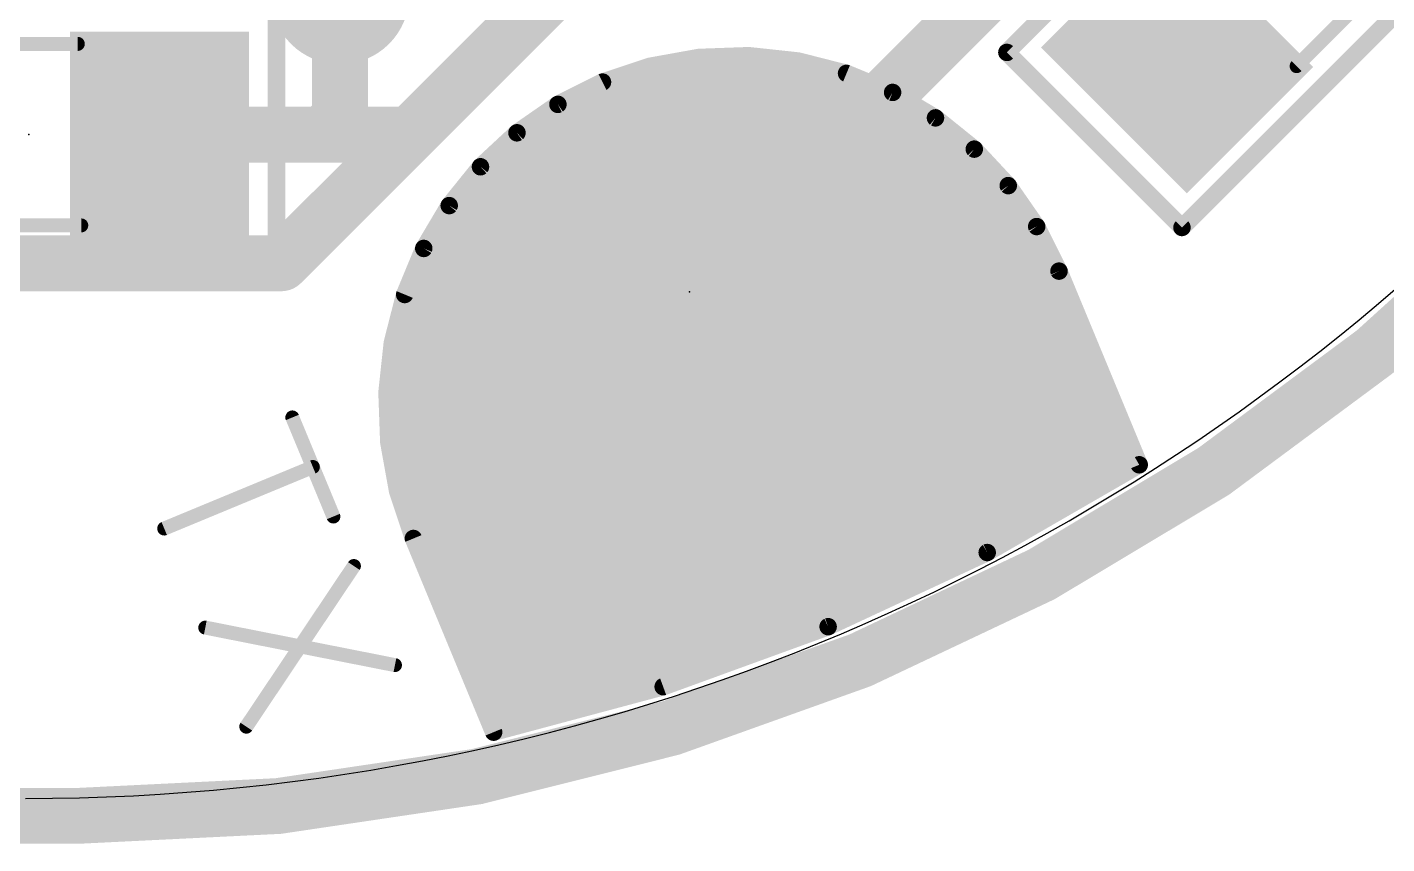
# Model space of a CAD drawing. Extents: x -15.4 to 15.4, y -15.6 to 15.4.
# Drawn here: x 0.01 to 9.9, y -15.57 to -9.63 of the extents above; entities that cross this region are included whole.
import ezdxf

# ---------------------------------------------------------------- set-up
doc = ezdxf.new("R2010")
doc.units = 0
for name, color, linetype in [('1', 12, 'CONTINUOUS'), ('16', 132, 'CONTINUOUS'), ('17', 110, 'CONTINUOUS'), ('18', 110, 'CONTINUOUS'), ('20', 53, 'CONTINUOUS'), ('21', 40, 'CONTINUOUS'), ('23', 53, 'CONTINUOUS'), ('51', 253, 'CONTINUOUS')]:
    doc.layers.add(name, color=color, linetype=linetype)

# ---------------------------------------------------------------- blocks, each defined once
blk = doc.blocks.new('RECT')
blk.add_solid([(-0.5, -0.5), (0.5, -0.5), (-0.5, 0.5), (0.5, 0.5)])
blk = doc.blocks.new('ROUNDP')
at = {"const_width": 0.5}
blk.add_lwpolyline([(0, -0.25, 1), (0, 0.25, 1), (0, -0.25)], format="xyb", dxfattribs=at)
blk = doc.blocks.new('ROUNDV')
at = {"const_width": 0.5}
blk.add_lwpolyline([(0, -0.25, 1), (0, 0.25, 1), (0, -0.25)], format="xyb", dxfattribs=at)

msp = doc.modelspace()

# ---------------------------------------------------------------- linework, layer by layer
at = {"layer": '1'}
for points, const_width in [([(4.064, -9.144), (2.794, -10.414)], 0.4064), ([(8.3712, -9.8514), (7.6639, -9.144)], 0.4064), ([(2.286, -9.398), (2.286, -10.287)], 0.4064), ([(5.2569, -9.8399), (4.8947, -9.8529)], 0.127), ([(5.6172, -9.8787), (5.2569, -9.8399)], 0.127), ([(4.538, -9.9172), (4.1942, -10.0317)], 0.127), ([(4.8947, -9.8529), (4.538, -9.9172)], 0.127), ([(4.6003, -9.906), (5.7242, -9.906)], 0.127), ([(5.9683, -9.9683), (5.6172, -9.8787)], 0.127), ([(4.1942, -10.0317), (3.8701, -10.1939)], 0.127), ([(4.1915, -10.033), (6.1245, -10.033)], 0.127), ([(6.3032, -10.107), (5.9683, -9.9683)], 0.127), ([(6.6148, -10.2919), (6.3032, -10.107)], 0.127), ([(2.286, -10.287), (2.159, -10.414)], 0.4064), ([(3.8701, -10.1939), (3.5724, -10.4006)], 0.127), ([(3.9378, -10.16), (6.3925, -10.16)], 0.127), ([(2.159, -10.414), (0.974, -10.414)], 0.4064), ([(2.794, -10.414), (2.159, -10.414)], 0.4064), ([(3.736, -10.287), (6.6065, -10.287)], 0.127), ([(6.897, -10.5193), (6.6148, -10.2919)], 0.127), ([(3.5724, -10.4006), (3.3072, -10.6475)], 0.127), ([(3.558, -10.414), (6.7663, -10.414)], 0.127), ([(7.144, -10.7846), (6.897, -10.5193)], 0.127), ([(3.4216, -10.541), (6.9172, -10.541)], 0.127), ([(3.3072, -10.6475), (3.0798, -10.9297)], 0.127), ([(3.2907, -10.668), (7.0354, -10.668)], 0.127), ([(3.1884, -10.795), (7.1512, -10.795)], 0.127), ([(7.3506, -11.0822), (7.144, -10.7846)], 0.127), ([(3.0798, -10.9297), (2.8949, -11.2414)], 0.127), ([(3.086, -10.922), (7.2394, -10.922)], 0.127), ([(3.009, -11.049), (7.3276, -11.049)], 0.127), ([(7.5129, -11.4063), (7.3506, -11.0822)], 0.127), ([(2.9337, -11.176), (7.3976, -11.176)], 0.127), ([(2.8949, -11.2414), (2.7562, -11.5762)], 0.127), ([(2.8694, -11.303), (7.4611, -11.303)], 0.127), ([(8.0961, -12.8143), (7.5129, -11.4063)], 0.127), ([(2.8167, -11.43), (7.5227, -11.43)], 0.127), ([(2.7562, -11.5762), (2.6666, -11.9273)], 0.127), ([(2.7641, -11.557), (7.5753, -11.557)], 0.127), ([(2.7287, -11.684), (7.6279, -11.684)], 0.127), ([(2.6963, -11.811), (7.6805, -11.811)], 0.127), ([(2.6666, -11.9273), (2.6278, -12.2877)], 0.127), ([(2.6654, -11.938), (7.7331, -11.938)], 0.127), ([(2.6518, -12.065), (7.7857, -12.065)], 0.127), ([(2.6381, -12.192), (7.8383, -12.192)], 0.127), ([(2.6278, -12.2877), (2.6408, -12.6498)], 0.127), ([(2.6289, -12.319), (7.8909, -12.319)], 0.127), ([(2.6335, -12.446), (7.9435, -12.446)], 0.127), ([(2.638, -12.573), (7.9961, -12.573)], 0.127), ([(2.6408, -12.6498), (2.7051, -13.0065)], 0.127), ([(2.6498, -12.7), (8.0487, -12.7)], 0.127), ([(2.6727, -12.827), (8.0741, -12.827)], 0.127), ([(6.991, -13.4523), (8.0961, -12.8143)], 0.127), ([(2.6956, -12.954), (7.8541, -12.954)], 0.127), ([(2.7051, -13.0065), (2.8196, -13.3503)], 0.127), ([(2.7299, -13.081), (7.6341, -13.081)], 0.127), ([(2.7722, -13.208), (7.4142, -13.208)], 0.127), ([(2.8144, -13.335), (7.1942, -13.335)], 0.127), ([(2.8196, -13.3503), (3.4028, -14.7583)], 0.127), ([(2.8658, -13.462), (6.9702, -13.462)], 0.127), ([(5.8345, -13.9916), (6.991, -13.4523)], 0.127), ([(2.9184, -13.589), (6.6979, -13.589)], 0.127), ([(2.971, -13.716), (6.4255, -13.716)], 0.127), ([(3.0236, -13.843), (6.1532, -13.843)], 0.127), ([(3.0762, -13.97), (5.8808, -13.97)], 0.127), ([(4.6353, -14.4281), (5.8345, -13.9916)], 0.127), ([(3.1288, -14.097), (5.5449, -14.097)], 0.127), ([(3.1814, -14.224), (5.196, -14.224)], 0.127), ([(3.234, -14.351), (4.8471, -14.351)], 0.127), ([(3.2866, -14.478), (4.449, -14.478)], 0.127), ([(3.4028, -14.7583), (4.6353, -14.4281)], 0.127), ([(3.3392, -14.605), (3.975, -14.605)], 0.127), ([(3.3919, -14.732), (3.501, -14.732)], 0.127)]:
    msp.add_lwpolyline(points, dxfattribs=dict(at, const_width=const_width))
for points, const_width in [([(8.2994, -9.9232, 1), (8.4431, -9.7795)], 0.2032), ([(5.2603, -9.8084, 1), (5.2535, -9.8715)], 0.0635), ([(5.258, -9.8717, 1), (5.2557, -9.8082)], 0.0635), ([(4.5324, -9.886, 1), (4.5437, -9.9485)], 0.0635), ([(4.5481, -9.9474, 1), (4.528, -9.8871)], 0.0635), ([(4.6003, -9.8742, 1), (4.6003, -9.9378)], 0.0635), ([(4.8936, -9.8211, 1), (4.8958, -9.8846)], 0.0635), ([(4.9003, -9.8841, 1), (4.8891, -9.8216)], 0.0635), ([(5.625, -9.8479, 1), (5.6093, -9.9094)], 0.0635), ([(5.6138, -9.9103, 1), (5.6206, -9.8471)], 0.0635), ([(5.7242, -9.9378, 1), (5.7242, -9.8742)], 0.0635), ([(4.1915, -10.0013, 1), (4.1915, -10.0648)], 0.0635), ([(4.1842, -10.0015, 1), (4.2042, -10.0618)], 0.0635), ([(4.2084, -10.0601, 1), (4.18, -10.0033)], 0.0635), ([(5.9805, -9.939, 1), (5.9562, -9.9976)], 0.0635), ([(5.9605, -9.9991, 1), (5.9762, -9.9375)], 0.0635), ([(6.1245, -10.0648, 1), (6.1245, -10.0013)], 0.0635), ([(6.3194, -10.0797, 1), (6.287, -10.1343)], 0.0635), ([(6.291, -10.1363, 1), (6.3153, -10.0777)], 0.0635), ([(2.3578, -10.3588, 1), (2.2142, -10.2152)], 0.2032), ([(3.8559, -10.1655, 1), (3.8843, -10.2223)], 0.0635), ([(3.8882, -10.22, 1), (3.852, -10.1678)], 0.0635), ([(3.9378, -10.1282, 1), (3.9378, -10.1918)], 0.0635), ([(6.3925, -10.1918, 1), (6.3925, -10.1282)], 0.0635), ([(0.974, -10.3124, 1), (0.974, -10.5156)], 0.2032), ([(2.159, -10.3124, 1), (2.159, -10.5156)], 0.2032), ([(2.0872, -10.3422, 1), (2.2308, -10.4858)], 0.2032), ([(2.159, -10.5156, 1), (2.159, -10.3124)], 0.2032), ([(2.1844, -10.287, 1), (2.3876, -10.287)], 0.2032), ([(2.7222, -10.3422, 1), (2.8658, -10.4858)], 0.2032), ([(2.794, -10.5156, 1), (2.794, -10.3124)], 0.2032), ([(3.736, -10.2553, 1), (3.736, -10.3188)], 0.0635), ([(6.6347, -10.2672, 1), (6.5949, -10.3166)], 0.0635), ([(6.5986, -10.3192, 1), (6.631, -10.2646)], 0.0635), ([(6.6065, -10.3188, 1), (6.6065, -10.2553)], 0.0635), ([(3.558, -10.3822, 1), (3.558, -10.4458)], 0.0635), ([(3.5543, -10.3745, 1), (3.5905, -10.4267)], 0.0635), ([(3.5941, -10.4238, 1), (3.5508, -10.3773)], 0.0635), ([(6.7663, -10.4458, 1), (6.7663, -10.3822)], 0.0635), ([(6.9202, -10.4977, 1), (6.8738, -10.541)], 0.0635), ([(6.8771, -10.544, 1), (6.9169, -10.4946)], 0.0635), ([(3.4216, -10.5092, 1), (3.4216, -10.5728)], 0.0635), ([(6.9172, -10.5728, 1), (6.9172, -10.5092)], 0.0635), ([(3.2907, -10.6363, 1), (3.2907, -10.6998)], 0.0635), ([(3.2856, -10.6243, 1), (3.3288, -10.6708)], 0.0635), ([(3.3319, -10.6674, 1), (3.2825, -10.6276)], 0.0635), ([(7.0354, -10.6998, 1), (7.0354, -10.6363)], 0.0635), ([(3.1884, -10.7632, 1), (3.1884, -10.8268)], 0.0635), ([(7.17, -10.7664, 1), (7.1179, -10.8027)], 0.0635), ([(7.1207, -10.8062, 1), (7.1672, -10.7629)], 0.0635), ([(7.1512, -10.8268, 1), (7.1512, -10.7632)], 0.0635), ([(3.1071, -10.9459, 1), (3.0525, -10.9135)], 0.0635), ([(3.086, -10.8902, 1), (3.086, -10.9538)], 0.0635), ([(7.2394, -10.9538, 1), (7.2394, -10.8902)], 0.0635), ([(3.0551, -10.9098, 1), (3.1045, -10.9496)], 0.0635), ([(3.009, -11.0173, 1), (3.009, -11.0808)], 0.0635), ([(7.379, -11.068, 1), (7.3222, -11.0965)], 0.0635), ([(7.3246, -11.1004, 1), (7.3767, -11.0641)], 0.0635), ([(7.3276, -11.0808, 1), (7.3276, -11.0173)], 0.0635), ([(2.9337, -11.1442, 1), (2.9337, -11.2078)], 0.0635), ([(7.3976, -11.2078, 1), (7.3976, -11.1442)], 0.0635), ([(2.8694, -11.2713, 1), (2.8694, -11.3348)], 0.0635), ([(2.8676, -11.2252, 1), (2.9222, -11.2576)], 0.0635), ([(2.9242, -11.2535, 1), (2.8655, -11.2292)], 0.0635), ([(7.4611, -11.3348, 1), (7.4611, -11.2713)], 0.0635), ([(7.5422, -11.3942, 1), (7.4835, -11.4185)], 0.0635), ([(7.4845, -11.4205, 1), (7.5413, -11.3921)], 0.0635), ([(2.8167, -11.3982, 1), (2.8167, -11.4618)], 0.0635), ([(7.5227, -11.4618, 1), (7.5227, -11.3982)], 0.0635), ([(2.7269, -11.564, 1), (2.7855, -11.5883)], 0.0635), ([(2.7869, -11.584, 1), (2.7254, -11.5683)], 0.0635), ([(2.7641, -11.5252, 1), (2.7641, -11.5888)], 0.0635), ([(7.5753, -11.5888, 1), (7.5753, -11.5252)], 0.0635), ([(2.7287, -11.6523, 1), (2.7287, -11.7158)], 0.0635), ([(7.6279, -11.7158, 1), (7.6279, -11.6523)], 0.0635), ([(2.6963, -11.7792, 1), (2.6963, -11.8428)], 0.0635), ([(7.6805, -11.8428, 1), (7.6805, -11.7792)], 0.0635), ([(2.6654, -11.9063, 1), (2.6654, -11.9698)], 0.0635), ([(2.6358, -11.9195, 1), (2.6973, -11.9352)], 0.0635), ([(2.6981, -11.9307, 1), (2.635, -11.9239)], 0.0635), ([(7.7331, -11.9698, 1), (7.7331, -11.9063)], 0.0635), ([(2.6518, -12.0333, 1), (2.6518, -12.0968)], 0.0635), ([(7.7857, -12.0968, 1), (7.7857, -12.0333)], 0.0635), ([(2.6381, -12.1602, 1), (2.6381, -12.2238)], 0.0635), ([(7.8383, -12.2238, 1), (7.8383, -12.1602)], 0.0635), ([(2.6596, -12.2865, 1), (2.5961, -12.2888)], 0.0635), ([(2.5963, -12.2843, 1), (2.6594, -12.2911)], 0.0635), ([(2.6289, -12.2873, 1), (2.6289, -12.3508)], 0.0635), ([(7.8909, -12.3508, 1), (7.8909, -12.2873)], 0.0635), ([(2.6335, -12.4142, 1), (2.6335, -12.4778)], 0.0635), ([(7.9435, -12.4778, 1), (7.9435, -12.4142)], 0.0635), ([(2.638, -12.5412, 1), (2.638, -12.6048)], 0.0635), ([(7.9961, -12.6048, 1), (7.9961, -12.5412)], 0.0635), ([(2.672, -12.6442, 1), (2.6095, -12.6555)], 0.0635), ([(2.609, -12.651, 1), (2.6725, -12.6487)], 0.0635), ([(2.6498, -12.6683, 1), (2.6498, -12.7318)], 0.0635), ([(8.0487, -12.7318, 1), (8.0487, -12.6683)], 0.0635), ([(2.6727, -12.7952, 1), (2.6727, -12.8588)], 0.0635), ([(8.0667, -12.8265, 1), (8.1254, -12.8022)], 0.0635), ([(8.0741, -12.8588, 1), (8.0741, -12.7952)], 0.0635), ([(8.1119, -12.8418, 1), (8.0802, -12.7868)], 0.0635), ([(2.6956, -12.9223, 1), (2.6956, -12.9858)], 0.0635), ([(2.7352, -12.9965, 1), (2.675, -13.0165)], 0.0635), ([(7.8541, -12.9858, 1), (7.8541, -12.9223)], 0.0635), ([(2.6739, -13.0121, 1), (2.7363, -13.0009)], 0.0635), ([(2.7299, -13.0493, 1), (2.7299, -13.1128)], 0.0635), ([(7.6341, -13.1128, 1), (7.6341, -13.0493)], 0.0635), ([(2.7722, -13.1762, 1), (2.7722, -13.2398)], 0.0635), ([(7.4142, -13.2398, 1), (7.4142, -13.1762)], 0.0635), ([(2.8144, -13.3033, 1), (2.8144, -13.3668)], 0.0635), ([(2.8489, -13.3382, 1), (2.7902, -13.3625)], 0.0635), ([(2.7894, -13.3604, 1), (2.8497, -13.3403)], 0.0635), ([(7.1942, -13.3668, 1), (7.1942, -13.3033)], 0.0635), ([(2.8658, -13.4303, 1), (2.8658, -13.4938)], 0.0635), ([(6.9751, -13.4248, 1), (7.0068, -13.4798)], 0.0635), ([(6.9702, -13.4938, 1), (6.9702, -13.4303)], 0.0635), ([(7.0044, -13.4811, 1), (6.9775, -13.4236)], 0.0635), ([(2.9184, -13.5572, 1), (2.9184, -13.6208)], 0.0635), ([(6.6979, -13.6208, 1), (6.6979, -13.5572)], 0.0635), ([(2.971, -13.6843, 1), (2.971, -13.7478)], 0.0635), ([(6.4255, -13.7478, 1), (6.4255, -13.6843)], 0.0635), ([(3.0236, -13.8112, 1), (3.0236, -13.8748)], 0.0635), ([(6.1532, -13.8748, 1), (6.1532, -13.8112)], 0.0635), ([(3.0762, -13.9383, 1), (3.0762, -14.0018)], 0.0635), ([(5.821, -13.9628, 1), (5.8479, -14.0204)], 0.0635), ([(5.8453, -14.0215, 1), (5.8236, -13.9618)], 0.0635), ([(5.8808, -14.0018, 1), (5.8808, -13.9383)], 0.0635), ([(3.1288, -14.0653, 1), (3.1288, -14.1288)], 0.0635), ([(5.5449, -14.1288, 1), (5.5449, -14.0653)], 0.0635), ([(3.1814, -14.1922, 1), (3.1814, -14.2558)], 0.0635), ([(5.196, -14.2558, 1), (5.196, -14.1922)], 0.0635), ([(3.234, -14.3193, 1), (3.234, -14.3828)], 0.0635), ([(4.8471, -14.3828, 1), (4.8471, -14.3193)], 0.0635), ([(3.2866, -14.4463, 1), (3.2866, -14.5098)], 0.0635), ([(4.449, -14.5098, 1), (4.449, -14.4463)], 0.0635), ([(4.6245, -14.3982, 1), (4.6462, -14.4579)], 0.0635), ([(4.6436, -14.4587, 1), (4.6271, -14.3974)], 0.0635), ([(3.3392, -14.5732, 1), (3.3392, -14.6368)], 0.0635), ([(3.975, -14.6368, 1), (3.975, -14.5732)], 0.0635), ([(3.3919, -14.7003, 1), (3.3919, -14.7638)], 0.0635), ([(3.3945, -14.7277, 1), (3.411, -14.789)], 0.0635), ([(3.3734, -14.7705, 1), (3.4321, -14.7462)], 0.0635), ([(3.501, -14.7638, 1), (3.501, -14.7003)], 0.0635)]:
    msp.add_lwpolyline(points, format="xyb", dxfattribs=dict(at, const_width=const_width))
at = {"layer": '16'}
for points, const_width in [([(0.381, -15.367, 0.4142), (15.24, -0.508)], 0.4064), ([(5.2603, -9.8084, 1), (5.2535, -9.8715)], 0.0635), ([(5.258, -9.8717, 1), (5.2557, -9.8082)], 0.0635), ([(4.5324, -9.886, 1), (4.5437, -9.9485)], 0.0635), ([(4.5481, -9.9474, 1), (4.528, -9.8871)], 0.0635), ([(4.6003, -9.8742, 1), (4.6003, -9.9378)], 0.0635), ([(4.8936, -9.8211, 1), (4.8958, -9.8846)], 0.0635), ([(4.9003, -9.8841, 1), (4.8891, -9.8216)], 0.0635), ([(5.625, -9.8479, 1), (5.6093, -9.9094)], 0.0635), ([(5.6138, -9.9103, 1), (5.6206, -9.8471)], 0.0635), ([(5.7242, -9.9378, 1), (5.7242, -9.8742)], 0.0635), ([(4.1915, -10.0013, 1), (4.1915, -10.0648)], 0.0635), ([(4.1842, -10.0015, 1), (4.2042, -10.0618)], 0.0635), ([(4.2084, -10.0601, 1), (4.18, -10.0033)], 0.0635), ([(5.9805, -9.939, 1), (5.9562, -9.9976)], 0.0635), ([(5.9605, -9.9991, 1), (5.9762, -9.9375)], 0.0635), ([(6.1245, -10.0648, 1), (6.1245, -10.0013)], 0.0635), ([(6.3194, -10.0797, 1), (6.287, -10.1343)], 0.0635), ([(6.291, -10.1363, 1), (6.3153, -10.0777)], 0.0635), ([(3.8559, -10.1655, 1), (3.8843, -10.2223)], 0.0635), ([(3.8882, -10.22, 1), (3.852, -10.1678)], 0.0635), ([(3.9378, -10.1282, 1), (3.9378, -10.1918)], 0.0635), ([(6.3925, -10.1918, 1), (6.3925, -10.1282)], 0.0635), ([(3.736, -10.2553, 1), (3.736, -10.3188)], 0.0635), ([(6.6347, -10.2672, 1), (6.5949, -10.3166)], 0.0635), ([(6.5986, -10.3192, 1), (6.631, -10.2646)], 0.0635), ([(6.6065, -10.3188, 1), (6.6065, -10.2553)], 0.0635), ([(3.558, -10.3822, 1), (3.558, -10.4458)], 0.0635), ([(3.5543, -10.3745, 1), (3.5905, -10.4267)], 0.0635), ([(3.5941, -10.4238, 1), (3.5508, -10.3773)], 0.0635), ([(6.7663, -10.4458, 1), (6.7663, -10.3822)], 0.0635), ([(6.9202, -10.4977, 1), (6.8738, -10.541)], 0.0635), ([(6.8771, -10.544, 1), (6.9169, -10.4946)], 0.0635), ([(3.4216, -10.5092, 1), (3.4216, -10.5728)], 0.0635), ([(6.9172, -10.5728, 1), (6.9172, -10.5092)], 0.0635), ([(3.2907, -10.6363, 1), (3.2907, -10.6998)], 0.0635), ([(3.2856, -10.6243, 1), (3.3288, -10.6708)], 0.0635), ([(3.3319, -10.6674, 1), (3.2825, -10.6276)], 0.0635), ([(7.0354, -10.6998, 1), (7.0354, -10.6363)], 0.0635), ([(3.1884, -10.7632, 1), (3.1884, -10.8268)], 0.0635), ([(7.17, -10.7664, 1), (7.1179, -10.8027)], 0.0635), ([(7.1207, -10.8062, 1), (7.1672, -10.7629)], 0.0635), ([(7.1512, -10.8268, 1), (7.1512, -10.7632)], 0.0635), ([(3.1071, -10.9459, 1), (3.0525, -10.9135)], 0.0635), ([(3.086, -10.8902, 1), (3.086, -10.9538)], 0.0635), ([(7.2394, -10.9538, 1), (7.2394, -10.8902)], 0.0635), ([(3.0551, -10.9098, 1), (3.1045, -10.9496)], 0.0635), ([(3.009, -11.0173, 1), (3.009, -11.0808)], 0.0635), ([(7.379, -11.068, 1), (7.3222, -11.0965)], 0.0635), ([(7.3246, -11.1004, 1), (7.3767, -11.0641)], 0.0635), ([(7.3276, -11.0808, 1), (7.3276, -11.0173)], 0.0635), ([(1.8587, -11.4509, 1), (1.8587, -11.2477)], 0.2032), ([(2.9337, -11.1442, 1), (2.9337, -11.2078)], 0.0635), ([(7.3976, -11.2078, 1), (7.3976, -11.1442)], 0.0635), ([(1.7869, -11.2774, 1), (1.9306, -11.4211)], 0.2032), ([(2.8694, -11.2713, 1), (2.8694, -11.3348)], 0.0635), ([(2.8676, -11.2252, 1), (2.9222, -11.2576)], 0.0635), ([(2.9242, -11.2535, 1), (2.8655, -11.2292)], 0.0635), ([(7.4611, -11.3348, 1), (7.4611, -11.2713)], 0.0635), ([(7.5422, -11.3942, 1), (7.4835, -11.4185)], 0.0635), ([(7.4845, -11.4205, 1), (7.5413, -11.3921)], 0.0635), ([(2.8167, -11.3982, 1), (2.8167, -11.4618)], 0.0635), ([(4.7542, -11.4852, 1), (4.8978, -11.6288)], 0.2032), ([(7.5227, -11.4618, 1), (7.5227, -11.3982)], 0.0635), ([(2.7269, -11.564, 1), (2.7855, -11.5883)], 0.0635), ([(2.7869, -11.584, 1), (2.7254, -11.5683)], 0.0635), ([(2.7641, -11.5252, 1), (2.7641, -11.5888)], 0.0635), ([(7.5753, -11.5888, 1), (7.5753, -11.5252)], 0.0635), ([(2.7287, -11.6523, 1), (2.7287, -11.7158)], 0.0635), ([(7.6279, -11.7158, 1), (7.6279, -11.6523)], 0.0635), ([(2.6963, -11.7792, 1), (2.6963, -11.8428)], 0.0635), ([(7.6805, -11.8428, 1), (7.6805, -11.7792)], 0.0635), ([(2.6654, -11.9063, 1), (2.6654, -11.9698)], 0.0635), ([(2.6358, -11.9195, 1), (2.6973, -11.9352)], 0.0635), ([(2.6981, -11.9307, 1), (2.635, -11.9239)], 0.0635), ([(7.7331, -11.9698, 1), (7.7331, -11.9063)], 0.0635), ([(2.6518, -12.0333, 1), (2.6518, -12.0968)], 0.0635), ([(7.7857, -12.0968, 1), (7.7857, -12.0333)], 0.0635), ([(2.6381, -12.1602, 1), (2.6381, -12.2238)], 0.0635), ([(7.8383, -12.2238, 1), (7.8383, -12.1602)], 0.0635), ([(2.6596, -12.2865, 1), (2.5961, -12.2888)], 0.0635), ([(2.5963, -12.2843, 1), (2.6594, -12.2911)], 0.0635), ([(2.6289, -12.2873, 1), (2.6289, -12.3508)], 0.0635), ([(7.8909, -12.3508, 1), (7.8909, -12.2873)], 0.0635), ([(2.6335, -12.4142, 1), (2.6335, -12.4778)], 0.0635), ([(7.9435, -12.4778, 1), (7.9435, -12.4142)], 0.0635), ([(2.638, -12.5412, 1), (2.638, -12.6048)], 0.0635), ([(7.9961, -12.6048, 1), (7.9961, -12.5412)], 0.0635), ([(2.672, -12.6442, 1), (2.6095, -12.6555)], 0.0635), ([(2.609, -12.651, 1), (2.6725, -12.6487)], 0.0635), ([(2.6498, -12.6683, 1), (2.6498, -12.7318)], 0.0635), ([(8.0487, -12.7318, 1), (8.0487, -12.6683)], 0.0635), ([(2.6727, -12.7952, 1), (2.6727, -12.8588)], 0.0635), ([(8.0667, -12.8265, 1), (8.1254, -12.8022)], 0.0635), ([(8.0741, -12.8588, 1), (8.0741, -12.7952)], 0.0635), ([(8.1119, -12.8418, 1), (8.0802, -12.7868)], 0.0635), ([(2.6956, -12.9223, 1), (2.6956, -12.9858)], 0.0635), ([(2.7352, -12.9965, 1), (2.675, -13.0165)], 0.0635), ([(7.8541, -12.9858, 1), (7.8541, -12.9223)], 0.0635), ([(2.6739, -13.0121, 1), (2.7363, -13.0009)], 0.0635), ([(2.7299, -13.0493, 1), (2.7299, -13.1128)], 0.0635), ([(7.6341, -13.1128, 1), (7.6341, -13.0493)], 0.0635), ([(2.7722, -13.1762, 1), (2.7722, -13.2398)], 0.0635), ([(7.4142, -13.2398, 1), (7.4142, -13.1762)], 0.0635), ([(2.8144, -13.3033, 1), (2.8144, -13.3668)], 0.0635), ([(2.8489, -13.3382, 1), (2.7902, -13.3625)], 0.0635), ([(2.7894, -13.3604, 1), (2.8497, -13.3403)], 0.0635), ([(7.1942, -13.3668, 1), (7.1942, -13.3033)], 0.0635), ([(2.8658, -13.4303, 1), (2.8658, -13.4938)], 0.0635), ([(6.9751, -13.4248, 1), (7.0068, -13.4798)], 0.0635), ([(6.9702, -13.4938, 1), (6.9702, -13.4303)], 0.0635), ([(7.0044, -13.4811, 1), (6.9775, -13.4236)], 0.0635), ([(2.9184, -13.5572, 1), (2.9184, -13.6208)], 0.0635), ([(6.6979, -13.6208, 1), (6.6979, -13.5572)], 0.0635), ([(2.971, -13.6843, 1), (2.971, -13.7478)], 0.0635), ([(6.4255, -13.7478, 1), (6.4255, -13.6843)], 0.0635), ([(3.0236, -13.8112, 1), (3.0236, -13.8748)], 0.0635), ([(6.1532, -13.8748, 1), (6.1532, -13.8112)], 0.0635), ([(3.0762, -13.9383, 1), (3.0762, -14.0018)], 0.0635), ([(5.821, -13.9628, 1), (5.8479, -14.0204)], 0.0635), ([(5.8453, -14.0215, 1), (5.8236, -13.9618)], 0.0635), ([(5.8808, -14.0018, 1), (5.8808, -13.9383)], 0.0635), ([(3.1288, -14.0653, 1), (3.1288, -14.1288)], 0.0635), ([(5.5449, -14.1288, 1), (5.5449, -14.0653)], 0.0635), ([(3.1814, -14.1922, 1), (3.1814, -14.2558)], 0.0635), ([(5.196, -14.2558, 1), (5.196, -14.1922)], 0.0635), ([(3.234, -14.3193, 1), (3.234, -14.3828)], 0.0635), ([(4.8471, -14.3828, 1), (4.8471, -14.3193)], 0.0635), ([(3.2866, -14.4463, 1), (3.2866, -14.5098)], 0.0635), ([(4.449, -14.5098, 1), (4.449, -14.4463)], 0.0635), ([(4.6245, -14.3982, 1), (4.6462, -14.4579)], 0.0635), ([(4.6436, -14.4587, 1), (4.6271, -14.3974)], 0.0635), ([(3.3392, -14.5732, 1), (3.3392, -14.6368)], 0.0635), ([(3.975, -14.6368, 1), (3.975, -14.5732)], 0.0635), ([(3.3919, -14.7003, 1), (3.3919, -14.7638)], 0.0635), ([(3.3945, -14.7277, 1), (3.411, -14.789)], 0.0635), ([(3.3734, -14.7705, 1), (3.4321, -14.7462)], 0.0635), ([(3.501, -14.7638, 1), (3.501, -14.7003)], 0.0635), ([(0.381, -15.2654, 1), (0.381, -15.4686)], 0.2032), ([(0.381, -15.4686, 1), (0.381, -15.2654)], 0.2032)]:
    msp.add_lwpolyline(points, format="xyb", dxfattribs=dict(at, const_width=const_width))
for points, const_width in [([(1.8587, -11.3493), (6.858, -6.35)], 0.4064), ([(8.128, -8.255), (4.826, -11.557)], 0.4064), ([(5.2569, -9.8399), (4.8947, -9.8529)], 0.127), ([(5.6172, -9.8787), (5.2569, -9.8399)], 0.127), ([(4.538, -9.9172), (4.1942, -10.0317)], 0.127), ([(4.8947, -9.8529), (4.538, -9.9172)], 0.127), ([(4.6003, -9.906), (5.7242, -9.906)], 0.127), ([(5.9683, -9.9683), (5.6172, -9.8787)], 0.127), ([(4.1942, -10.0317), (3.8701, -10.1939)], 0.127), ([(4.1915, -10.033), (6.1245, -10.033)], 0.127), ([(6.3032, -10.107), (5.9683, -9.9683)], 0.127), ([(6.6148, -10.2919), (6.3032, -10.107)], 0.127), ([(3.8701, -10.1939), (3.5724, -10.4006)], 0.127), ([(3.9378, -10.16), (6.3925, -10.16)], 0.127), ([(3.736, -10.287), (6.6065, -10.287)], 0.127), ([(6.897, -10.5193), (6.6148, -10.2919)], 0.127), ([(3.5724, -10.4006), (3.3072, -10.6475)], 0.127), ([(3.558, -10.414), (6.7663, -10.414)], 0.127), ([(7.144, -10.7846), (6.897, -10.5193)], 0.127), ([(3.4216, -10.541), (6.9172, -10.541)], 0.127), ([(3.3072, -10.6475), (3.0798, -10.9297)], 0.127), ([(3.2907, -10.668), (7.0354, -10.668)], 0.127), ([(3.1884, -10.795), (7.1512, -10.795)], 0.127), ([(7.3506, -11.0822), (7.144, -10.7846)], 0.127), ([(3.0798, -10.9297), (2.8949, -11.2414)], 0.127), ([(3.086, -10.922), (7.2394, -10.922)], 0.127), ([(3.009, -11.049), (7.3276, -11.049)], 0.127), ([(7.5129, -11.4063), (7.3506, -11.0822)], 0.127), ([(1.8587, -11.3493), (-4.826, -11.3493)], 0.4064), ([(2.9337, -11.176), (7.3976, -11.176)], 0.127), ([(2.8949, -11.2414), (2.7562, -11.5762)], 0.127), ([(2.8694, -11.303), (7.4611, -11.303)], 0.127), ([(8.0961, -12.8143), (7.5129, -11.4063)], 0.127), ([(2.8167, -11.43), (7.5227, -11.43)], 0.127), ([(2.7562, -11.5762), (2.6666, -11.9273)], 0.127), ([(2.7641, -11.557), (7.5753, -11.557)], 0.127), ([(2.7287, -11.684), (7.6279, -11.684)], 0.127), ([(2.6963, -11.811), (7.6805, -11.811)], 0.127), ([(2.6666, -11.9273), (2.6278, -12.2877)], 0.127), ([(2.6654, -11.938), (7.7331, -11.938)], 0.127), ([(2.6518, -12.065), (7.7857, -12.065)], 0.127), ([(2.6381, -12.192), (7.8383, -12.192)], 0.127), ([(2.6278, -12.2877), (2.6408, -12.6498)], 0.127), ([(2.6289, -12.319), (7.8909, -12.319)], 0.127), ([(2.6335, -12.446), (7.9435, -12.446)], 0.127), ([(2.638, -12.573), (7.9961, -12.573)], 0.127), ([(2.6408, -12.6498), (2.7051, -13.0065)], 0.127), ([(2.6498, -12.7), (8.0487, -12.7)], 0.127), ([(2.6727, -12.827), (8.0741, -12.827)], 0.127), ([(6.991, -13.4523), (8.0961, -12.8143)], 0.127), ([(2.6956, -12.954), (7.8541, -12.954)], 0.127), ([(2.7051, -13.0065), (2.8196, -13.3503)], 0.127), ([(2.7299, -13.081), (7.6341, -13.081)], 0.127), ([(2.7722, -13.208), (7.4142, -13.208)], 0.127), ([(2.8144, -13.335), (7.1942, -13.335)], 0.127), ([(2.8196, -13.3503), (3.4028, -14.7583)], 0.127), ([(2.8658, -13.462), (6.9702, -13.462)], 0.127), ([(5.8345, -13.9916), (6.991, -13.4523)], 0.127), ([(2.9184, -13.589), (6.6979, -13.589)], 0.127), ([(2.971, -13.716), (6.4255, -13.716)], 0.127), ([(3.0236, -13.843), (6.1532, -13.843)], 0.127), ([(3.0762, -13.97), (5.8808, -13.97)], 0.127), ([(4.6353, -14.4281), (5.8345, -13.9916)], 0.127), ([(3.1288, -14.097), (5.5449, -14.097)], 0.127), ([(3.1814, -14.224), (5.196, -14.224)], 0.127), ([(3.234, -14.351), (4.8471, -14.351)], 0.127), ([(3.2866, -14.478), (4.449, -14.478)], 0.127), ([(3.4028, -14.7583), (4.6353, -14.4281)], 0.127), ([(3.3392, -14.605), (3.975, -14.605)], 0.127), ([(3.3919, -14.732), (3.501, -14.732)], 0.127), ([(-0.635, -15.367), (0.381, -15.367)], 0.4064)]:
    msp.add_lwpolyline(points, dxfattribs=dict(at, const_width=const_width))
at = {"layer": '20'}
msp.add_arc((0, 0), 15.24, 270, 0, dxfattribs=at)
at = {"layer": '21'}
for points, const_width in [([(7.1338, -9.816), (9.6794, -7.2704)], 0.127), ([(10.9522, -8.5432), (8.4066, -11.0888)], 0.127), ([(1.824, -9.514), (1.824, -11.314)], 0.127), ([(8.4066, -11.0888), (7.1338, -9.816)], 0.127), ([(1.824, -11.314), (-1.776, -11.314)], 0.127), ([(1.9395, -12.4702), (2.2379, -13.1905)], 0.1016), ([(1.0083, -13.2779), (2.0887, -12.8303)], 0.1016), ([(2.387, -13.5506), (1.605, -14.7184)], 0.1016), ([(2.6854, -14.2709), (1.3067, -13.9981)], 0.1016)]:
    msp.add_lwpolyline(points, dxfattribs=dict(at, const_width=const_width))
for points, const_width in [([(7.1563, -9.7936, 1), (7.1114, -9.8385)], 0.0635), ([(7.1114, -9.7936, 1), (7.1563, -9.8385)], 0.0635), ([(8.3841, -11.0664, 1), (8.429, -11.1113)], 0.0635), ([(8.3841, -11.1113, 1), (8.429, -11.0664)], 0.0635), ([(1.824, -11.3458, 1), (1.824, -11.2822)], 0.0635), ([(1.7923, -11.314, 1), (1.8558, -11.314)], 0.0635), ([(1.963, -12.4605, 1), (1.9161, -12.4799)], 0.0508), ([(2.0984, -12.8538, 1), (2.079, -12.8069)], 0.0508), ([(0.9986, -13.2544, 1), (1.018, -13.3013)], 0.0508), ([(2.2144, -13.2002, 1), (2.2613, -13.1808)], 0.0508), ([(2.4082, -13.5647, 1), (2.3659, -13.5365)], 0.0508), ([(1.3116, -13.9732, 1), (1.3017, -14.023)], 0.0508), ([(2.6805, -14.2958, 1), (2.6903, -14.2459)], 0.0508), ([(1.5839, -14.7042, 1), (1.6261, -14.7325)], 0.0508)]:
    msp.add_lwpolyline(points, format="xyb", dxfattribs=dict(at, const_width=const_width))
at = {"layer": '23'}
for p in [(0.024, -10.414), (4.826, -11.557)]:
    msp.add_point(p, dxfattribs=at)
at = {"layer": '51', "const_width": 0.1016}
for points in [[(9.7791, -9.3769), (9.2403, -9.9157)], [(0.38, -9.754), (-0.357, -9.754)], [(0.405, -11.074), (-0.357, -11.074)]]:
    msp.add_lwpolyline(points, dxfattribs=at)
at = {"layer": '51', "const_width": 0.0508}
for points in [[(0.38, -9.7794, 1), (0.38, -9.7286)], [(9.2223, -9.8978, 1), (9.2582, -9.9337)], [(0.405, -11.0994, 1), (0.405, -11.0486)]]:
    msp.add_lwpolyline(points, format="xyb", dxfattribs=at)

# ---------------------------------------------------------------- block references
at = {"layer": '1', "xscale": 1.3, "yscale": 1.5}
for p, rotation in [((8.3712, -9.8514), 225), ((0.974, -10.414), 180)]:
    msp.add_blockref('RECT', p, dxfattribs=dict(at, rotation=rotation))
at = {"layer": '17', "xscale": 2.54, "yscale": 2.54, "rotation": 202.5}
msp.add_blockref('ROUNDP', (4.826, -11.557), dxfattribs=at)
msp.add_blockref('ROUNDP', (4.826, -11.557), dxfattribs=at)
at = {"layer": '18', "xscale": 1.008, "yscale": 1.008}
msp.add_blockref('ROUNDV', (2.286, -9.398), dxfattribs=at)
msp.add_blockref('ROUNDV', (2.286, -9.398), dxfattribs=at)
at = {"layer": '51', "xscale": 0.7501, "yscale": 1.4501}
for p, rotation in [((8.5272, -9.6971), 225), ((0.7412, -10.4152), 180)]:
    msp.add_blockref('RECT', p, dxfattribs=dict(at, rotation=rotation))

doc.saveas('drawing.dxf')
